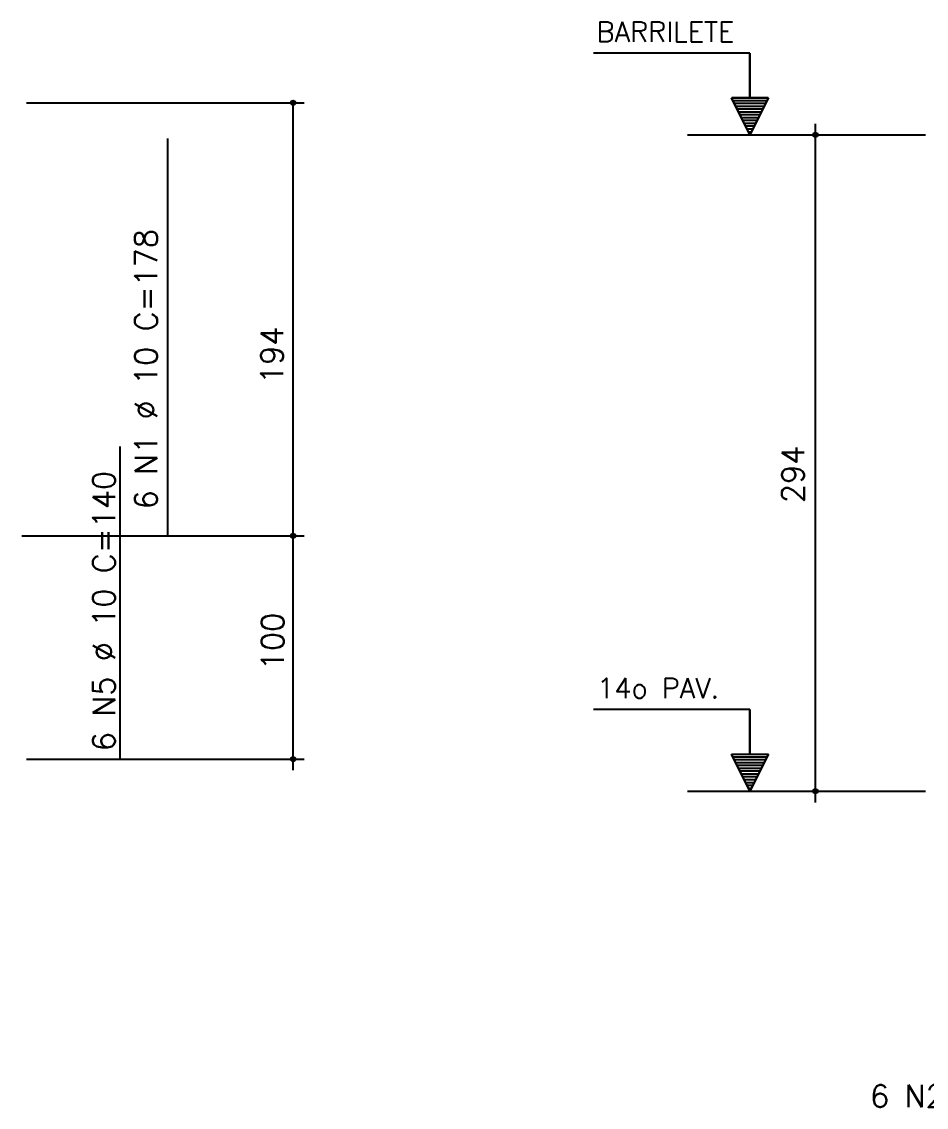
# Model space of a CAD drawing. Extents: x -1 to 122, y -1 to 61.
# Drawn here: x 57.57 to 65.67, y 22.64 to 32.37 of the extents above; entities that cross this region are included whole.
import ezdxf

# ---------------------------------------------------------------- set-up
doc = ezdxf.new("R2010")
doc.units = 0
doc.header["$MEASUREMENT"] = 0
for name, color, linetype in [('PENA_01', 1, 'CONTINUOUS'), ('PENA_02', 2, 'CONTINUOUS'), ('PENA_03', 3, 'CONTINUOUS'), ('PENA_05', 5, 'CONTINUOUS')]:
    doc.layers.add(name, color=color, linetype=linetype)
doc.styles.get("Standard").update_dxf_attribs({"font": 'ROMANS.SHX'})

msp = doc.modelspace()

# ---------------------------------------------------------------- linework, layer by layer
at = {"layer": 'PENA_01', "linetype": 'Continuous'}
for p, q in [((63.533553, 31.351445), (65.664417, 31.351445)), ((63.533553, 25.471445), (65.664417, 25.471445))]:
    msp.add_line(p, q, dxfattribs=at)
at = {"layer": 'PENA_02', "linetype": 'Continuous'}
for centre, radius in [((60.000633, 31.639395), 0.02), ((60.000633, 31.639395), 0.01), ((64.679699, 31.351445), 0.02), ((64.679699, 31.351445), 0.01), ((60.000633, 27.759395), 0.02), ((60.000633, 27.759395), 0.01), ((60.000633, 25.759395), 0.02), ((60.000633, 25.759395), 0.01), ((64.679699, 25.471445), 0.02), ((64.679699, 25.471445), 0.01)]:
    msp.add_circle(centre, radius, dxfattribs=at)
at = {"layer": 'PENA_03', "linetype": 'Continuous'}
for p, q in [((64.092552, 32.083311), (62.692552, 32.083311)), ((64.092552, 31.683311), (64.092552, 32.083311)), ((64.093952, 31.683311), (64.093952, 32.084711)), ((57.611317, 31.639395), (60.100633, 31.639395)), ((60.000633, 25.658863), (60.000633, 31.639395)), ((64.093252, 31.351445), (63.927319, 31.683311)), ((63.927319, 31.683311), (64.092552, 31.683311)), ((64.093252, 31.354567), (63.929575, 31.681919)), ((64.256928, 31.681919), (63.929575, 31.681919)), ((64.246421, 31.657783), (63.940082, 31.657783)), ((64.233657, 31.632255), (63.952847, 31.632255)), ((64.259185, 31.683311), (64.093252, 31.351445)), ((64.256928, 31.68192), (64.093252, 31.354567)), ((64.093952, 31.683311), (64.259185, 31.683311)), ((64.220893, 31.606727), (63.965611, 31.606727)), ((64.208128, 31.581199), (63.978375, 31.581199)), ((64.195364, 31.55567), (63.991139, 31.55567)), ((64.1826, 31.530142), (64.003903, 31.530142)), ((64.169836, 31.504614), (64.016667, 31.504614)), ((64.157072, 31.479086), (64.029431, 31.479086)), ((64.144308, 31.453558), (64.042195, 31.453558)), ((64.131544, 31.42803), (64.054959, 31.42803)), ((64.679699, 25.370913), (64.679699, 31.451445)), ((64.11878, 31.402501), (64.067723, 31.402501)), ((64.106016, 31.376973), (64.080488, 31.376973)), ((57.569385, 27.759395), (60.100633, 27.759395)), ((64.092552, 26.203311), (62.692552, 26.203311)), ((64.092552, 25.803311), (64.092552, 26.203311)), ((64.093952, 25.803311), (64.093952, 26.204711)), ((64.093252, 25.471445), (63.927319, 25.803311)), ((63.927319, 25.803311), (64.092552, 25.803311)), ((64.093252, 25.474567), (63.929575, 25.801919)), ((64.256928, 25.801919), (63.929575, 25.801919)), ((64.246421, 25.777783), (63.940082, 25.777783)), ((64.259185, 25.803311), (64.093252, 25.471445)), ((64.256928, 25.80192), (64.093252, 25.474567)), ((64.093952, 25.803311), (64.259185, 25.803311)), ((57.611317, 25.759395), (60.100633, 25.759395)), ((64.233657, 25.752255), (63.952847, 25.752255)), ((64.220893, 25.726727), (63.965611, 25.726727)), ((64.208128, 25.701199), (63.978375, 25.701199)), ((64.195364, 25.67567), (63.991139, 25.67567)), ((64.1826, 25.650142), (64.003903, 25.650142)), ((64.169836, 25.624614), (64.016667, 25.624614)), ((64.157072, 25.599086), (64.029431, 25.599086)), ((64.144308, 25.573558), (64.042195, 25.573558)), ((64.131544, 25.54803), (64.054959, 25.54803)), ((64.11878, 25.522501), (64.067723, 25.522501)), ((64.106016, 25.496973), (64.080488, 25.496973))]:
    msp.add_line(p, q, dxfattribs=at)
at = {"layer": 'PENA_05', "linetype": 'Continuous'}
for p, q in [((58.876882, 27.756473), (58.876882, 31.319395)), ((58.450958, 25.759395), (58.450958, 28.559395))]:
    msp.add_line(p, q, dxfattribs=at)

# ---------------------------------------------------------------- texts
at = {"layer": 'PENA_03', "linetype": 'Continuous'}
for s, height, p in [('BARRILETE', 0.18, (62.718258, 32.185184)), ('14o PAV.', 0.18, (62.722823, 26.305184)), ('6 N2 %%c 10 C=80', 0.2, (65.169487, 22.639953))]:
    msp.add_text(s, height=height, dxfattribs=at).set_placement(p)
for s, p in [('6 N1 %%c 10 C=178', (58.782605, 27.996241)), ('194', (59.911039, 29.119793)), ('294', (64.577395, 28.052843)), ('6 N5 %%c 10 C=140', (58.40542, 25.830119)), ('100', (59.916854, 26.555642))]:
    msp.add_text(s, height=0.2, rotation=90, dxfattribs=at).set_placement(p)

doc.saveas('drawing.dxf')
